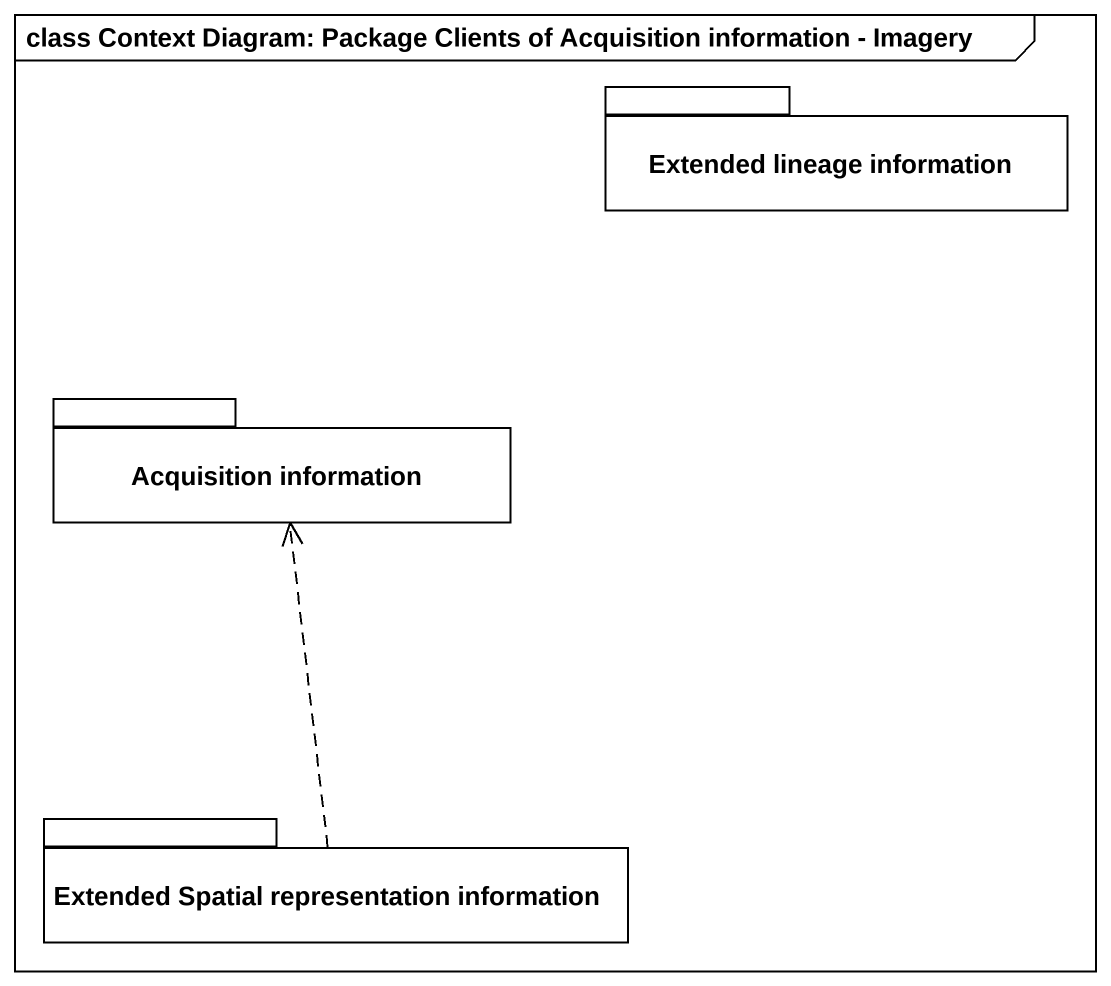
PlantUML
@startuml
mainframe class Context Diagram: Package Clients of Acquisition information - Imagery
package "Extended lineage information" as Extended_lineage_information {
}
package "Acquisition information" as Acquisition_information {
}
package "Extended Spatial representation information" as Extended_Spatial {
}
Extended_Spatial .up.> Acquisition_information
@enduml
